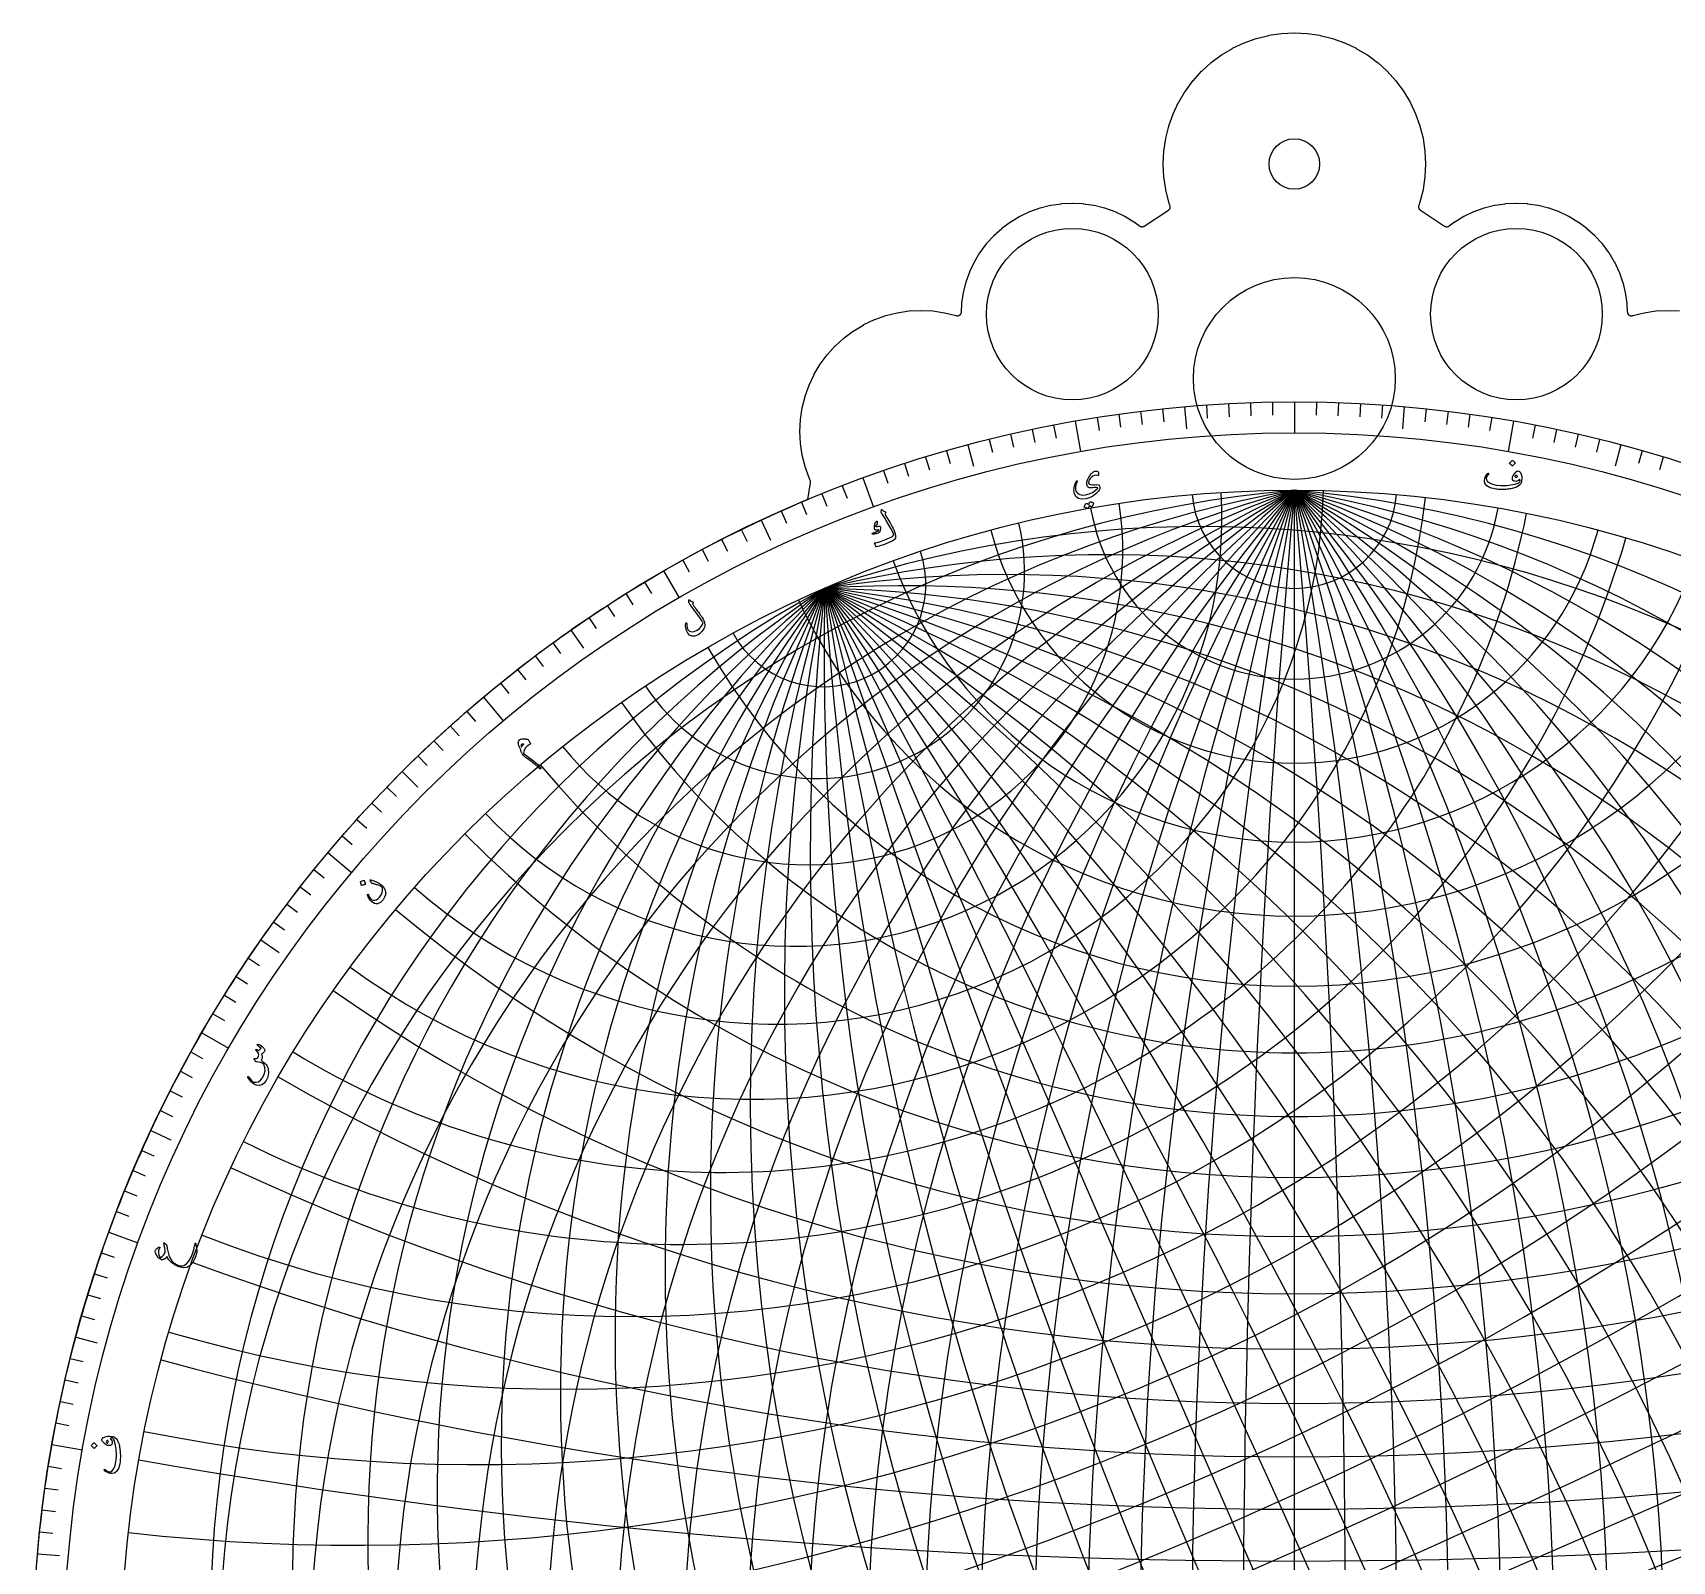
# Model space of a CAD drawing. Header units: millimetres. Extents: x -92 to 92, y -92 to 120.
# Drawn here: x -92.5 to 27.7, y 7.5 to 119.6 of the extents above; entities that cross this region are included whole.
import ezdxf

# ---------------------------------------------------------------- set-up
doc = ezdxf.new("R2010")
doc.units = ezdxf.units.MM
for name, color, linetype in [('CUT_INNER', 6, 'Continuous'), ('CUT_OUTER', 1, 'Continuous'), ('ENGRAVE', 7, 'Continuous'), ('ENGRAVE_FINE', 8, 'Continuous'), ('TEXT', 5, 'Continuous')]:
    doc.layers.add(name, color=color, linetype=linetype)

msp = doc.modelspace()

# ---------------------------------------------------------------- linework, layer by layer
at = {"layer": 'CUT_INNER'}
for centre, radius in [((0, 109.9377), 1.85), ((-16.28, 98.9302), 6.29), ((16.28, 98.9302), 6.29), ((0, 94.2127), 7.4)]:
    msp.add_circle(centre, radius, dxfattribs=at)
at = {"layer": 'CUT_OUTER'}
msp.add_lwpolyline([(-92.2059, 7.3706), (-92.1589, 7.9363), (-92.1085, 8.5016), (-92.0546, 9.0666), (-91.9972, 9.6313), (-91.9364, 10.1956), (-91.8721, 10.7595), (-91.8044, 11.323), (-91.7332, 11.8861), (-91.6585, 12.4487), (-91.5804, 13.0109), (-91.4988, 13.5726), (-91.4138, 14.1337), (-91.3254, 14.6944), (-91.2335, 15.2545), (-91.1382, 15.814), (-91.0394, 16.3729), (-90.9373, 16.9312), (-90.8317, 17.4889), (-90.7226, 18.0459), (-90.6102, 18.6022), (-90.4944, 19.1578), (-90.3751, 19.7127), (-90.2524, 20.2669), (-90.1264, 20.8203), (-89.9969, 21.3729), (-89.8641, 21.9247), (-89.7279, 22.4757), (-89.5883, 23.0258), (-89.4453, 23.5751), (-89.299, 24.1235), (-89.1493, 24.6709), (-88.9962, 25.2175), (-88.8398, 25.7631), (-88.6801, 26.3077), (-88.517, 26.8513), (-88.3506, 27.394), (-88.1808, 27.9356), (-88.0077, 28.4761), (-87.8314, 29.0156), (-87.6517, 29.5539), (-87.4687, 30.0912), (-87.2824, 30.6273), (-87.0928, 31.1623), (-86.9, 31.6961), (-86.7039, 32.2287), (-86.5045, 32.7601), (-86.3018, 33.2903), (-86.0959, 33.8192), (-85.8868, 34.3468), (-85.6744, 34.8732), (-85.4589, 35.3982), (-85.24, 35.9219), (-85.018, 36.4443), (-84.7928, 36.9652), (-84.5644, 37.4848), (-84.3328, 38.003), (-84.098, 38.5197), (-83.8601, 39.035), (-83.619, 39.5488), (-83.3748, 40.0612), (-83.1274, 40.572), (-82.8769, 41.0813), (-82.6232, 41.589), (-82.3665, 42.0952), (-82.1067, 42.5998), (-81.8437, 43.1028), (-81.5777, 43.6042), (-81.3086, 44.1039), (-81.0365, 44.602), (-80.7613, 45.0984), (-80.483, 45.5931), (-80.2018, 46.0861), (-79.9175, 46.5773), (-79.6302, 47.0668), (-79.3399, 47.5545), (-79.0466, 48.0404), (-78.7504, 48.5245), (-78.4511, 49.0068), (-78.149, 49.4873), (-77.8438, 49.9659), (-77.5358, 50.4426), (-77.2248, 50.9174), (-76.9109, 51.3902), (-76.5942, 51.8612), (-76.2745, 52.3302), (-75.952, 52.7972), (-75.6266, 53.2623), (-75.2984, 53.7253), (-74.9673, 54.1863), (-74.6334, 54.6453), (-74.2967, 55.1022), (-73.9572, 55.557), (-73.6149, 56.0098), (-73.2699, 56.4604), (-72.922, 56.9089), (-72.5715, 57.3553), (-72.2182, 57.7995), (-71.8622, 58.2415), (-71.5035, 58.6814), (-71.1421, 59.119), (-70.778, 59.5544), (-70.4112, 59.9876), (-70.0418, 60.4185), (-69.6698, 60.8471), (-69.2951, 61.2735), (-68.9178, 61.6975), (-68.538, 62.1192), (-68.1555, 62.5386), (-67.7705, 62.9556), (-67.383, 63.3702), (-66.9929, 63.7825), (-66.6002, 64.1924), (-66.2051, 64.5998), (-65.8075, 65.0048), (-65.4074, 65.4074), (-65.0048, 65.8075), (-64.5998, 66.2051), (-64.1924, 66.6002), (-63.7825, 66.9929), (-63.3702, 67.383), (-62.9556, 67.7705), (-62.5386, 68.1555), (-62.1192, 68.538), (-61.6975, 68.9178), (-61.2735, 69.2951), (-60.8471, 69.6698), (-60.4185, 70.0418), (-59.9876, 70.4112), (-59.5544, 70.778), (-59.119, 71.1421), (-58.6814, 71.5035), (-58.2415, 71.8622), (-57.7995, 72.2182), (-57.3553, 72.5715), (-56.9089, 72.922), (-56.4604, 73.2699), (-56.0098, 73.6149), (-55.557, 73.9572), (-55.1022, 74.2967), (-54.6453, 74.6334), (-54.1863, 74.9673), (-53.7253, 75.2984), (-53.2623, 75.6266), (-52.7972, 75.952), (-52.3302, 76.2745), (-51.8612, 76.5942), (-51.3902, 76.9109), (-50.9174, 77.2248), (-50.4426, 77.5358), (-49.9659, 77.8438), (-49.4873, 78.149), (-49.0068, 78.4511), (-48.5245, 78.7504), (-48.0404, 79.0466), (-47.5545, 79.3399), (-47.0668, 79.6302), (-46.5773, 79.9175), (-46.0861, 80.2018), (-45.5931, 80.483), (-45.0984, 80.7613), (-44.602, 81.0365), (-44.1039, 81.3086), (-43.6042, 81.5777), (-43.1028, 81.8437), (-42.5998, 82.1067), (-42.0952, 82.3665), (-41.589, 82.6232), (-41.0813, 82.8769), (-40.572, 83.1274), (-40.0612, 83.3748), (-39.5488, 83.619), (-39.035, 83.8601), (-38.5197, 84.098), (-38.003, 84.3328), (-37.4848, 84.5644), (-36.9652, 84.7928), (-36.4443, 85.018), (-35.9219, 85.24), (-35.6722, 85.3444), (-35.4693, 86.5616), (-35.4659, 86.5917), (-35.4655, 86.622), (-35.4681, 86.6523), (-35.4738, 86.6821), (-35.4825, 86.7111), (-35.4941, 86.7392), (-35.5809, 86.9228), (-35.5865, 86.9364), (-35.8751, 87.743), (-35.8794, 87.7571), (-36.0876, 88.5881), (-36.0905, 88.6025), (-36.2162, 89.45), (-36.2176, 89.4646), (-36.2596, 90.3203), (-36.2596, 90.335), (-36.2176, 91.1907), (-36.2162, 91.2053), (-36.0905, 92.0528), (-36.0876, 92.0672), (-35.8794, 92.8982), (-35.8751, 92.9123), (-35.5865, 93.7189), (-35.5809, 93.7325), (-35.2146, 94.507), (-35.2077, 94.52), (-34.7672, 95.2548), (-34.7591, 95.267), (-34.2487, 95.9551), (-34.2394, 95.9665), (-33.6641, 96.6013), (-33.6537, 96.6117), (-33.0189, 97.187), (-33.0075, 97.1964), (-32.3194, 97.7067), (-32.3071, 97.7149), (-31.5723, 98.1553), (-31.5593, 98.1623), (-30.7849, 98.5286), (-30.7713, 98.5342), (-29.9647, 98.8228), (-29.9506, 98.8271), (-29.1195, 99.0352), (-29.1051, 99.0381), (-28.2577, 99.1638), (-28.243, 99.1653), (-27.3874, 99.2073), (-27.3726, 99.2073), (-26.517, 99.1653), (-26.5023, 99.1638), (-25.6549, 99.0381), (-25.6405, 99.0352), (-24.8094, 98.8271), (-24.7986, 98.8238), (-24.7708, 98.8168), (-24.7424, 98.8125), (-24.7138, 98.8109), (-24.6852, 98.812), (-24.6568, 98.8159), (-24.6289, 98.8225), (-24.6017, 98.8317), (-24.5756, 98.8434), (-24.5507, 98.8576), (-24.5272, 98.8741), (-24.5055, 98.8928), (-24.4856, 98.9134), (-24.4678, 98.9359), (-24.4522, 98.96), (-24.439, 98.9854), (-24.4282, 99.012), (-24.4201, 99.0395), (-24.4146, 99.0676), (-24.4118, 99.0961), (-24.3812, 99.7207), (-24.3797, 99.7353), (-24.2647, 100.5109), (-24.2618, 100.5253), (-24.0713, 101.2859), (-24.067, 101.3), (-23.8029, 102.0383), (-23.7972, 102.0519), (-23.462, 102.7607), (-23.4551, 102.7736), (-23.0519, 103.4462), (-23.0438, 103.4584), (-22.5767, 104.0882), (-22.5674, 104.0996), (-22.0408, 104.6805), (-22.0304, 104.6909), (-21.4494, 105.2175), (-21.438, 105.2268), (-20.8083, 105.6939), (-20.796, 105.7021), (-20.1235, 106.1052), (-20.1105, 106.1121), (-19.4017, 106.4474), (-19.3881, 106.453), (-18.6499, 106.7172), (-18.6358, 106.7214), (-17.8752, 106.912), (-17.8608, 106.9148), (-17.0851, 107.0299), (-17.0705, 107.0313), (-16.2874, 107.0698), (-16.2726, 107.0698), (-15.4895, 107.0313), (-15.4749, 107.0299), (-14.6992, 106.9148), (-14.6848, 106.912), (-13.9242, 106.7214), (-13.9101, 106.7172), (-13.1719, 106.453), (-13.1583, 106.4474), (-12.4495, 106.1121), (-12.4365, 106.1052), (-11.764, 105.7021), (-11.7517, 105.6939), (-11.3504, 105.3963), (-11.325, 105.3793), (-11.2979, 105.3651), (-11.2696, 105.3537), (-11.2403, 105.3452), (-11.2102, 105.3397), (-11.1798, 105.3373), (-11.1492, 105.3381), (-11.1189, 105.3419), (-11.0892, 105.3488), (-11.0603, 105.3587), (-11.0325, 105.3714), (-11.0062, 105.387), (-9.2377, 106.5561), (-9.2148, 106.573), (-9.1935, 106.5919), (-9.1741, 106.6128), (-9.1567, 106.6354), (-9.1416, 106.6595), (-9.1288, 106.685), (-9.1186, 106.7116), (-9.1109, 106.739), (-9.1058, 106.7671), (-9.1034, 106.7955), (-9.1037, 106.8239), (-9.1067, 106.8523), (-9.1124, 106.8802), (-9.1207, 106.9075), (-9.2033, 107.1382), (-9.2076, 107.1523), (-9.4334, 108.0537), (-9.4362, 108.0682), (-9.5726, 108.9874), (-9.574, 109.0021), (-9.6196, 109.9303), (-9.6196, 109.945), (-9.574, 110.8732), (-9.5726, 110.8879), (-9.4362, 111.8071), (-9.4334, 111.8216), (-9.2076, 112.723), (-9.2033, 112.7371), (-8.8902, 113.6121), (-8.8846, 113.6257), (-8.4872, 114.4658), (-8.4803, 114.4788), (-8.0025, 115.2759), (-7.9944, 115.2882), (-7.4407, 116.0346), (-7.4314, 116.046), (-6.8073, 116.7346), (-6.7969, 116.745), (-6.1083, 117.3691), (-6.0969, 117.3784), (-5.3505, 117.932), (-5.3383, 117.9402), (-4.5412, 118.4179), (-4.5282, 118.4249), (-3.6881, 118.8222), (-3.6745, 118.8279), (-2.7995, 119.1409), (-2.7854, 119.1452), (-1.8839, 119.371), (-1.8695, 119.3739), (-0.9502, 119.5102), (-0.9356, 119.5117), (-0.0074, 119.5573), (0.0074, 119.5573), (0.9356, 119.5117), (0.9502, 119.5102), (1.8695, 119.3739), (1.8839, 119.371), (2.7854, 119.1452), (2.7995, 119.1409), (3.6745, 118.8279), (3.6881, 118.8222), (4.5282, 118.4249), (4.5412, 118.4179), (5.3383, 117.9402), (5.3505, 117.932), (6.0969, 117.3784), (6.1083, 117.3691), (6.7969, 116.745), (6.8073, 116.7346), (7.4314, 116.046), (7.4407, 116.0346), (7.9944, 115.2882), (8.0025, 115.2759), (8.4803, 114.4788), (8.4872, 114.4658), (8.8846, 113.6257), (8.8902, 113.6121), (9.2033, 112.7371), (9.2076, 112.723), (9.4334, 111.8216), (9.4362, 111.8071), (9.5726, 110.8879), (9.574, 110.8732), (9.6196, 109.945), (9.6196, 109.9303), (9.574, 109.0021), (9.5726, 108.9874), (9.4362, 108.0682), (9.4334, 108.0537), (9.2076, 107.1523), (9.2033, 107.1382), (9.1207, 106.9075), (9.1124, 106.8802), (9.1067, 106.8523), (9.1037, 106.8239), (9.1034, 106.7955), (9.1058, 106.7671), (9.1109, 106.739), (9.1186, 106.7116), (9.1288, 106.685), (9.1416, 106.6595), (9.1567, 106.6354), (9.1741, 106.6128), (9.1935, 106.5919), (9.2148, 106.573), (9.2377, 106.5561), (11.0062, 105.387), (11.0325, 105.3714), (11.0603, 105.3587), (11.0892, 105.3488), (11.1189, 105.3419), (11.1492, 105.3381), (11.1798, 105.3373), (11.2102, 105.3397), (11.2403, 105.3452), (11.2696, 105.3537), (11.2979, 105.3651), (11.325, 105.3793), (11.3504, 105.3963), (11.7517, 105.6939), (11.764, 105.7021), (12.4365, 106.1052), (12.4495, 106.1121), (13.1583, 106.4474), (13.1719, 106.453), (13.9101, 106.7172), (13.9242, 106.7214), (14.6848, 106.912), (14.6992, 106.9148), (15.4749, 107.0299), (15.4895, 107.0313), (16.2726, 107.0698), (16.2874, 107.0698), (17.0705, 107.0313), (17.0851, 107.0299), (17.8608, 106.9148), (17.8752, 106.912), (18.6358, 106.7214), (18.6499, 106.7172), (19.3881, 106.453), (19.4017, 106.4474), (20.1105, 106.1121), (20.1235, 106.1052), (20.796, 105.7021), (20.8083, 105.6939), (21.438, 105.2268), (21.4494, 105.2175), (22.0304, 104.6909), (22.0408, 104.6805), (22.5674, 104.0996), (22.5767, 104.0882), (23.0438, 103.4584), (23.0519, 103.4462), (23.4551, 102.7736), (23.462, 102.7607), (23.7972, 102.0519), (23.8029, 102.0383), (24.067, 101.3), (24.0713, 101.2859), (24.2618, 100.5253), (24.2647, 100.5109), (24.3797, 99.7353), (24.3812, 99.7207), (24.4118, 99.0961), (24.4146, 99.0676), (24.4201, 99.0395), (24.4282, 99.012), (24.439, 98.9854), (24.4522, 98.96), (24.4678, 98.9359), (24.4856, 98.9134), (24.5055, 98.8928), (24.5272, 98.8741), (24.5507, 98.8576), (24.5756, 98.8434), (24.6017, 98.8317), (24.6289, 98.8225), (24.6568, 98.8159), (24.6852, 98.812), (24.7138, 98.8109), (24.7424, 98.8125), (24.7708, 98.8168), (24.7986, 98.8238), (24.8094, 98.8271), (25.6405, 99.0352), (25.6549, 99.0381), (26.5023, 99.1638), (26.517, 99.1653), (27.3726, 99.2073), (27.3874, 99.2073), (28.243, 99.1653)], dxfattribs=at)
at = {"layer": 'ENGRAVE'}
for points in [[(-8.0619, 92.148), (-7.9208, 90.5354)], [(0, 92.5), (0, 90.2338)], [(8.0619, 92.148), (7.9208, 90.5354)], [(-16.0625, 91.0947), (-15.6689, 88.8629)], [(16.0625, 91.0947), (15.6689, 88.8629)], [(-23.9408, 89.3481), (-23.5218, 87.7845)], [(23.9408, 89.3481), (23.5218, 87.7845)], [(-31.6369, 86.9216), (-30.8618, 84.792)], [(0, -86.025), (0, 86.025)], [(-39.0922, 83.8335), (-38.4081, 82.3664)], [(-46.25, 80.1073), (-45.1169, 78.1447)], [(-53.0558, 75.7716), (-52.1273, 74.4456)], [(-59.4579, 70.8591), (-58.0011, 69.1231)], [(-65.4074, 65.4074), (-64.2627, 64.2627)], [(-70.8591, 59.4579), (-69.1231, 58.0011)], [(-75.7716, 53.0558), (-74.4456, 52.1273)], [(-80.1073, 46.25), (-78.1447, 45.1169)], [(-83.8335, 39.0922), (-82.3664, 38.4081)], [(-78.8401, -34.4171), (78.8401, 34.4171)], [(-86.9216, 31.6369), (-84.792, 30.8618)], [(-89.3481, 23.9408), (-87.7845, 23.5218)], [(-91.0947, 16.0625), (-88.8629, 15.6689)], [(-92.148, 8.0619), (-90.5354, 7.9208)]]:
    msp.add_lwpolyline(points, dxfattribs=at)
for radius in [92.5, 90.2338, 86.025, 86.025]:
    msp.add_circle((0, 0), radius, dxfattribs=at)
for centre, radius, start, end in [((15.1685, 0), 87.3521, 100, 260), ((31.3105, 0), 91.5459, 110, 250), ((49.6666, 0), 99.3331, 120, 240), ((72.1835, 0), 112.2977, 130, 230), ((102.5206, 0), 133.8311, 140, 220), ((148.9997, 0), 172.05, 150, 210), ((236.3517, 0), 251.5203, 160, 200), ((487.872, 0), 495.3982, 170, 190), ((-487.872, 0), 495.3982, 350, 10), ((-236.3517, 0), 251.5203, 340, 20), ((-148.9997, 0), 172.05, 330, 30), ((-102.5206, 0), 133.8311, 320, 40), ((-72.1835, 0), 112.2977, 310, 50), ((-49.6666, 0), 99.3331, 300, 60), ((-31.3105, 0), 91.5459, 290, 70), ((-15.1685, 0), 87.3521, 280, 80), ((0, 87.3521), 15.1685, 190, 350), ((0, 91.5459), 31.3105, 200, 340), ((0, 99.3331), 49.6666, 210, 330), ((0, 112.2977), 72.1835, 220, 320), ((0, 133.8311), 102.5206, 230, 310), ((0, 172.05), 148.9997, 240, 300), ((0, 251.5203), 236.3517, 250, 290), ((0, 495.3982), 487.872, 260, 280)]:
    msp.add_arc(centre, radius, start, end, dxfattribs=at)
at = {"layer": 'ENGRAVE_FINE'}
for points in [[(-14.4702, 91.3612), (-14.3183, 90.4019)], [(-12.8735, 91.5998), (-12.7383, 90.638)], [(-11.2729, 91.8105), (-11.1545, 90.8465)], [(-9.6689, 91.9933), (-9.5674, 91.0273)], [(-6.4525, 92.2747), (-6.3847, 91.3058)], [(-4.8411, 92.3732), (-4.7902, 91.4033)], [(-3.2282, 92.4437), (-3.1943, 91.473)], [(-1.6143, 92.4859), (-1.5974, 91.5148)], [(1.6143, 92.4859), (1.5974, 91.5148)], [(3.2282, 92.4437), (3.1943, 91.473)], [(4.8411, 92.3732), (4.7902, 91.4033)], [(6.4525, 92.2747), (6.3847, 91.3058)], [(9.6689, 91.9933), (9.5674, 91.0273)], [(11.2729, 91.8105), (11.1545, 90.8465)], [(12.8735, 91.5998), (12.7383, 90.638)], [(14.4702, 91.3612), (14.3183, 90.4019)], [(-19.2318, 90.4787), (-19.0299, 89.5286)], [(-17.6498, 90.8005), (-17.4645, 89.8471)], [(17.6498, 90.8005), (17.4645, 89.8471)], [(19.2318, 90.4787), (19.0299, 89.5286)], [(-22.3778, 89.7524), (-22.1428, 88.81)], [(-20.808, 90.1292), (-20.5895, 89.1829)], [(20.808, 90.1292), (20.5895, 89.1829)], [(22.3778, 89.7524), (22.1428, 88.81)], [(-28.5841, 87.9727), (-28.2839, 87.049)], [(-27.0444, 88.4582), (-26.7604, 87.5294)], [(-25.4965, 88.9167), (-25.2287, 87.9831)], [(25.4965, 88.9167), (25.2287, 87.9831)], [(27.0444, 88.4582), (26.7604, 87.5294)], [(-30.1151, 87.4605), (-29.7988, 86.5421)], [(-34.6511, 85.7645), (-34.2873, 84.864)], [(-33.149, 86.3562), (-32.801, 85.4494)], [(-37.6231, 84.503), (-37.2281, 83.6157)], [(-36.1426, 85.1467), (-35.7631, 84.2527)], [(-40.5493, 83.1384), (-40.1236, 82.2655)], [(-41.9941, 82.4181), (-41.5532, 81.5527)], [(-44.8449, 80.9023), (-44.374, 80.0528)], [(-43.4261, 81.6727), (-42.9701, 80.8151)], [(-49.0175, 78.4444), (-48.5028, 77.6208)], [(-47.641, 79.288), (-47.1408, 78.4555)], [(34.4171, -78.8401), (-34.4171, 78.8401)], [(-50.3791, 77.577), (-49.8501, 76.7625)], [(-51.7253, 76.686), (-51.1822, 75.8808)], [(-54.3701, 74.8341), (-53.7992, 74.0483)], [(-55.6679, 73.8738), (-55.0834, 73.0981)], [(-56.9487, 72.891), (-56.3507, 72.1256)], [(-58.2121, 71.886), (-57.6009, 71.1312)], [(-60.6855, 69.8106), (-60.0483, 69.0776)], [(-61.8946, 68.7409), (-61.2447, 68.0191)], [(-63.0848, 67.6502), (-62.4225, 66.9399)], [(-64.2559, 66.5389), (-63.5812, 65.8403)], [(-66.5389, 64.2559), (-65.8403, 63.5812)], [(-67.6502, 63.0848), (-66.9399, 62.4225)], [(-68.7409, 61.8946), (-68.0191, 61.2447)], [(-69.8106, 60.6855), (-69.0776, 60.0483)], [(-71.886, 58.2121), (-71.1312, 57.6009)], [(-72.891, 56.9487), (-72.1256, 56.3507)], [(-73.8738, 55.6679), (-73.0981, 55.0834)], [(-74.8341, 54.3701), (-74.0483, 53.7992)], [(-76.686, 51.7253), (-75.8808, 51.1822)], [(-77.577, 50.3791), (-76.7625, 49.8501)], [(-78.4444, 49.0175), (-77.6208, 48.5028)], [(-79.288, 47.641), (-78.4555, 47.1408)], [(-80.9023, 44.8449), (-80.0528, 44.374)], [(-81.6727, 43.4261), (-80.8151, 42.9701)], [(-82.4181, 41.9941), (-81.5527, 41.5532)], [(-83.1384, 40.5493), (-82.2655, 40.1236)], [(-84.503, 37.6231), (-83.6157, 37.2281)], [(-85.1467, 36.1426), (-84.2527, 35.7631)], [(-85.7645, 34.6511), (-84.864, 34.2873)], [(-78.8401, -34.4171), (78.8401, 34.4171)], [(-86.3562, 33.149), (-85.4494, 32.801)], [(-87.4605, 30.1151), (-86.5421, 29.7988)], [(-87.9727, 28.5841), (-87.049, 28.2839)], [(-88.4582, 27.0444), (-87.5294, 26.7604)], [(-88.9167, 25.4965), (-87.9831, 25.2287)], [(-89.7524, 22.3778), (-88.81, 22.1428)], [(-90.1292, 20.808), (-89.1829, 20.5895)], [(-90.4787, 19.2318), (-89.5286, 19.0299)], [(-90.8005, 17.6498), (-89.8471, 17.4645)], [(-91.3612, 14.4702), (-90.4019, 14.3183)], [(-91.5998, 12.8735), (-90.638, 12.7383)], [(-91.8105, 11.2729), (-90.8465, 11.1545)], [(-91.9933, 9.6689), (-91.0273, 9.5674)]]:
    msp.add_lwpolyline(points, dxfattribs=at)
for centre, radius, start, end in [((7.5262, 0), 86.3536, 95, 265), ((-39.7414, 91.0367), 49.6666, 233.583333, 353.583333), ((23.0503, 0), 89.0596, 105, 255), ((-37.9751, 86.9904), 40.1141, 228.583333, 358.583333), ((-36.6259, 83.8999), 31.3105, 223.583333, 3.583333), ((40.1141, 0), 94.9181, 115, 245), ((60.2354, 0), 105.0171, 125, 235), ((86.025, 0), 121.6577, 135, 225), ((122.8564, 0), 149.98, 145, 215), ((184.4812, 0), 203.5525, 155, 205), ((321.0497, 0), 332.3751, 165, 195), ((0, 86.3536), 7.5262, 185, 355), ((983.2702, 0), 987.0262, 175, 185), ((-983.2702, 0), 987.0262, 355, 5), ((-321.0497, 0), 332.3751, 345, 15), ((-184.4812, 0), 203.5525, 335, 25), ((-122.8564, 0), 149.98, 325, 35), ((-86.025, 0), 121.6577, 315, 45), ((-60.2354, 0), 105.0171, 305, 55), ((-40.1141, 0), 94.9181, 295, 65), ((-23.0503, 0), 89.0596, 285, 75), ((-7.5262, 0), 86.3536, 275, 85), ((-42.0155, 96.246), 60.2354, 238.583333, 348.583333), ((-35.6312, 81.6213), 23.0503, 218.583333, 8.583333), ((-34.948, 80.0564), 15.1685, 213.583333, 13.583333), ((-6.8976, -3.0111), 86.3536, 298.583333, 108.583334), ((0, 89.0596), 23.0503, 195, 345), ((-44.9283, 102.9185), 72.1835, 243.583333, 343.583333), ((-34.5486, 79.1413), 7.5262, 208.583333, 18.583334), ((-13.9016, -6.0687), 87.3521, 303.583333, 103.583333), ((-48.6731, 111.4968), 86.025, 248.583333, 338.583333), ((-21.1251, -9.222), 89.0596, 308.583333, 98.583333), ((6.8976, 3.0111), 86.3536, 118.583333, 288.583334), ((13.9016, 6.0687), 87.3521, 123.583333, 283.583333), ((21.1251, 9.222), 89.0596, 128.583333, 278.583333), ((28.6955, 12.5268), 91.5459, 133.583333, 273.583333), ((36.7638, 16.049), 94.9181, 138.583333, 268.583333), ((45.5184, 19.8707), 99.3331, 143.583333, 263.583333), ((55.2044, 24.0991), 105.0171, 148.583333, 258.583333), ((66.1547, 28.8794), 112.2977, 153.583333, 253.583333), ((78.8401, 34.4171), 121.6577, 158.583333, 248.583333), ((93.958, 41.0167), 133.8311, 163.583333, 243.583333), ((112.5954, 49.1527), 149.98, 168.583333, 238.583333), ((136.5551, 59.6122), 172.05, 173.583333, 233.583333), ((169.0732, 73.8077), 203.5525, 178.583333, 228.583333), ((-28.6955, -12.5268), 91.5459, 313.583333, 93.583333), ((216.6114, 94.5602), 251.5203, 183.583333, 223.583333), ((294.2353, 128.4463), 332.3751, 188.583333, 218.583333), ((447.1245, 195.189), 495.3982, 193.583333, 213.583333), ((901.1467, 393.3892), 987.0262, 198.5833333, 208.5833333), ((-901.1467, -393.3892), 987.0262, 18.5833333, 28.5833333), ((-447.1245, -195.189), 495.3982, 13.583333, 33.583333), ((-294.2353, -128.4463), 332.3751, 8.583333, 38.583333), ((-216.6114, -94.5602), 251.5203, 3.583333, 43.583333), ((-169.0732, -73.8077), 203.5525, 358.583333, 48.583333), ((-136.5551, -59.6122), 172.05, 353.583333, 53.583333), ((-112.5954, -49.1527), 149.98, 348.583333, 58.583333), ((-93.958, -41.0167), 133.8311, 343.583333, 63.583333), ((-78.8401, -34.4171), 121.6577, 338.583333, 68.583333), ((-66.1547, -28.8794), 112.2977, 333.583333, 73.583333), ((-55.2044, -24.0991), 105.0171, 328.583333, 78.583333), ((-45.5184, -19.8707), 99.3331, 323.583333, 83.583333), ((-36.7638, -16.049), 94.9181, 318.583333, 88.583333), ((-53.5435, 122.6535), 102.5206, 253.583333, 333.583333), ((0, 94.9181), 40.1141, 205, 335), ((-60.0044, 137.4536), 122.8564, 258.583333, 328.583333), ((0, 105.0171), 60.2354, 215, 325), ((-68.8342, 157.6802), 148.9997, 263.583333, 323.583333), ((-81.4378, 186.5516), 184.4812, 268.583333, 318.583333), ((0, 121.6577), 86.025, 225, 315), ((-100.6288, 230.5131), 236.3517, 273.583333, 313.583333), ((-132.9774, 304.6148), 321.0497, 278.583333, 308.583333), ((0, 149.98), 122.8564, 235, 305), ((-198.2001, 454.0221), 487.872, 283.583333, 303.583333), ((-394.8919, 904.5889), 983.2702, 288.5833333, 298.5833333), ((0, 203.5525), 184.4812, 245, 295), ((394.8919, -904.5889), 983.2702, 108.5833333, 118.5833333), ((0, 332.3751), 321.0497, 255, 285), ((198.2001, -454.0221), 487.872, 103.583333, 123.583333), ((132.9774, -304.6148), 321.0497, 98.583333, 128.583333)]:
    msp.add_arc(centre, radius, start, end, dxfattribs=at)
at = {"layer": 'TEXT'}
for points in [[(15.9655, 88.201), (15.9701, 88.2041), (15.9761, 88.2054), (15.9833, 88.2049), (15.9918, 88.2026), (16.0484, 88.1672), (16.1005, 88.127), (16.148, 88.0821), (16.191, 88.0324), (16.1947, 88.0254), (16.1957, 88.0188), (16.194, 88.0127), (16.1896, 88.0072), (15.9995, 87.7999), (15.993, 87.7953), (15.9858, 87.7953), (15.9777, 87.7997), (15.9688, 87.8087), (15.9611, 87.8165), (15.9489, 87.8282), (15.9322, 87.844), (15.911, 87.8638), (15.8848, 87.8876), (15.8532, 87.9156), (15.8164, 87.9477), (15.7742, 87.9839), (15.7687, 87.9897), (15.7664, 87.9949), (15.7673, 87.9995), (15.7712, 88.0036)], [(-14.4352, 87.099), (-14.5412, 87.1157), (-14.6535, 87.0983), (-14.7719, 87.0467), (-14.8964, 86.9609), (-14.9719, 86.8863), (-15.0309, 86.8026), (-15.0734, 86.7098), (-15.0996, 86.6078), (-15.1005, 86.5882), (-15.0975, 86.5684), (-15.0905, 86.5486), (-15.0795, 86.5286), (-15.0191, 86.4712), (-14.9285, 86.4356), (-14.8076, 86.4218), (-14.6565, 86.4297), (-14.5077, 86.4387), (-14.3967, 86.4281), (-14.3237, 86.3979), (-14.2886, 86.3484), (-14.2671, 86.236), (-14.2725, 86.1319), (-14.3048, 86.036), (-14.364, 85.9484), (-14.5652, 85.753), (-14.7874, 85.596), (-15.0309, 85.477), (-15.2961, 85.3959), (-15.5955, 85.3632), (-15.8334, 85.4126), (-16.01, 85.5447), (-16.1253, 85.7597), (-16.1531, 85.8844), (-16.1607, 86.024), (-16.1481, 86.1786), (-16.115, 86.3482), (-16.1013, 86.3961), (-16.0868, 86.4426), (-16.0714, 86.4877), (-16.0551, 86.5314), (-16.0378, 86.5738), (-16.0192, 86.6153), (-15.9995, 86.6558), (-15.9786, 86.6953), (-15.9665, 86.7123), (-15.9544, 86.7204), (-15.9424, 86.7199), (-15.9303, 86.7106), (-15.9221, 86.6977), (-15.9182, 86.6841), (-15.9186, 86.6697), (-15.9232, 86.6545), (-16.0123, 86.427), (-16.053, 86.229), (-16.0459, 86.0607), (-15.9911, 85.9219), (-15.8731, 85.7868), (-15.7217, 85.704), (-15.5367, 85.6733), (-15.318, 85.6943), (-15.0456, 85.7655), (-14.8065, 85.8661), (-14.6004, 85.9965), (-14.4273, 86.157), (-14.4174, 86.1697), (-14.4148, 86.1813), (-14.4194, 86.1916), (-14.4314, 86.2007), (-14.4761, 86.2139), (-14.5505, 86.2188), (-14.6548, 86.2155), (-14.7888, 86.2037), (-14.9262, 86.1971), (-15.0343, 86.2105), (-15.1131, 86.2441), (-15.1628, 86.2978), (-15.1933, 86.3658), (-15.2115, 86.4395), (-15.2171, 86.5191), (-15.2103, 86.6044), (-15.1695, 86.7767), (-15.0995, 86.941), (-15.0002, 87.097), (-14.8715, 87.2449), (-14.8366, 87.2806), (-14.8022, 87.3122), (-14.7683, 87.3398), (-14.7349, 87.3634), (-14.7022, 87.383), (-14.6704, 87.3988), (-14.6396, 87.4109), (-14.6098, 87.4193), (-14.4893, 87.428), (-14.408, 87.3885), (-14.366, 87.3007), (-14.3632, 87.1649), (-14.3716, 87.1268), (-14.3864, 87.1031), (-14.4076, 87.0938), (-14.4352, 87.099)], [(16.3976, 87.4396), (16.4606, 87.4323), (16.5178, 87.397), (16.5692, 87.3337), (16.6149, 87.2423), (16.6492, 87.1281), (16.6668, 86.9963), (16.6677, 86.847), (16.6518, 86.6802), (16.6422, 86.6204), (16.6275, 86.566), (16.6079, 86.5169), (16.5833, 86.4732), (16.5105, 86.3904), (16.4116, 86.317), (16.2868, 86.2527), (16.1361, 86.1976), (16.0527, 86.1744), (15.9672, 86.1538), (15.8797, 86.1356), (15.7901, 86.1199), (15.6982, 86.1067), (15.6039, 86.0961), (15.5072, 86.088), (15.408, 86.0825), (15.3088, 86.0792), (15.2122, 86.0779), (15.1182, 86.0787), (15.0268, 86.0815), (14.9377, 86.0865), (14.8509, 86.0941), (14.7663, 86.1042), (14.6839, 86.1168), (14.3459, 86.2025), (14.1087, 86.3343), (13.972, 86.513), (13.9363, 86.7392), (13.9421, 86.7894), (13.9542, 86.8457), (13.9724, 86.9083), (13.9967, 86.9769), (14.0303, 87.0513), (14.0718, 87.1219), (14.121, 87.1889), (14.1781, 87.2523), (14.1862, 87.2593), (14.1952, 87.2638), (14.2049, 87.2658), (14.2153, 87.2653), (14.225, 87.2623), (14.2323, 87.257), (14.2372, 87.2492), (14.2398, 87.2391), (14.24, 87.2283), (14.238, 87.2187), (14.2339, 87.2103), (14.2275, 87.203), (14.117, 87.0523), (14.0664, 86.9165), (14.0754, 86.7956), (14.1438, 86.6897), (14.3117, 86.5633), (14.5324, 86.4681), (14.8059, 86.4038), (15.1326, 86.3699), (15.2778, 86.3654), (15.4245, 86.3676), (15.5726, 86.3764), (15.7223, 86.3919), (15.8733, 86.414), (16.0256, 86.4429), (16.179, 86.4784), (16.3338, 86.5207), (16.4175, 86.5497), (16.4834, 86.5856), (16.5316, 86.6284), (16.5619, 86.6783), (16.5581, 86.7173), (16.5476, 86.7544), (16.5303, 86.7895), (16.5062, 86.8228), (16.5029, 86.8248), (16.4983, 86.8235), (16.4922, 86.8189), (16.4847, 86.811), (16.4268, 86.7482), (16.3668, 86.7041), (16.3049, 86.6788), (16.2409, 86.672), (16.1299, 86.6912), (16.0506, 86.7394), (16.0029, 86.8167), (15.9869, 86.9231), (16.0038, 87.0114), (16.0533, 87.114), (16.1357, 87.2308), (16.251, 87.3618), (16.2856, 87.393), (16.3216, 87.4163), (16.3589, 87.4319), (16.3976, 87.4396)], [(16.3503, 86.999), (16.3643, 87.0107), (16.3702, 87.0239), (16.368, 87.0387), (16.3576, 87.055), (16.3112, 87.0984), (16.2662, 87.1151), (16.2226, 87.1053), (16.1805, 87.069), (16.1736, 87.0567), (16.1705, 87.0453), (16.1712, 87.0348), (16.1756, 87.0253), (16.2139, 86.9898), (16.2558, 86.9737), (16.3012, 86.9767), (16.3503, 86.999)], [(-30.2332, 84.5946), (-30.205, 84.569), (-30.1766, 84.5454), (-30.148, 84.5236), (-30.1193, 84.5038), (-30.0903, 84.486), (-30.0608, 84.4702), (-30.0307, 84.4565), (-30.0001, 84.4449), (-29.987, 84.4368), (-29.9794, 84.4248), (-29.9771, 84.4088), (-29.9801, 84.3888), (-30.0027, 84.281), (-30.0045, 84.2695), (-30.0054, 84.2601), (-30.0053, 84.2526), (-30.0042, 84.2472), (-29.8698, 84.0253), (-29.7501, 83.8242), (-29.6452, 83.6438), (-29.555, 83.4841), (-29.4795, 83.3453), (-29.4192, 83.2276), (-29.3738, 83.131), (-29.3433, 83.0555), (-29.2922, 82.9107), (-29.2786, 82.8639), (-29.2671, 82.8162), (-29.2577, 82.7674), (-29.2505, 82.7178), (-29.2456, 82.667), (-29.2432, 82.6152), (-29.2433, 82.5623), (-29.2459, 82.5083), (-29.3096, 82.407), (-29.4873, 82.2901), (-29.7789, 82.1569), (-30.184, 82.0062), (-30.3123, 81.9639), (-30.4321, 81.9278), (-30.5435, 81.8981), (-30.6465, 81.8746), (-30.6569, 81.8752), (-30.6654, 81.8785), (-30.672, 81.8845), (-30.6768, 81.8934), (-30.6963, 81.9373), (-30.7137, 81.9775), (-30.7291, 82.0137), (-30.7424, 82.0462), (-30.7538, 82.0752), (-30.7634, 82.101), (-30.7712, 82.1238), (-30.7772, 82.1435), (-30.78, 82.1548), (-30.7784, 82.1623), (-30.7725, 82.166), (-30.7622, 82.1659), (-30.686, 82.1707), (-30.5922, 82.1884), (-30.4806, 82.2188), (-30.3513, 82.2618), (-29.9692, 82.402), (-29.6764, 82.5285), (-29.473, 82.6423), (-29.3593, 82.744), (-29.3914, 82.8338), (-29.4676, 82.9907), (-29.5882, 83.2145), (-29.7533, 83.5051), (-29.9216, 83.795), (-30.0501, 84.0137), (-30.1387, 84.1615), (-30.1871, 84.2384), (-30.2011, 84.2592), (-30.2142, 84.2786), (-30.2265, 84.2967), (-30.2378, 84.3134), (-30.2481, 84.3287), (-30.2574, 84.3422), (-30.2656, 84.354), (-30.2729, 84.3641), (-30.2869, 84.3867), (-30.2961, 84.4098), (-30.3003, 84.4335), (-30.2997, 84.4577), (-30.2826, 84.5902), (-30.2806, 84.5995), (-30.2773, 84.6063), (-30.2727, 84.6106), (-30.2668, 84.6125), (-30.2583, 84.6112), (-30.2498, 84.6078), (-30.2415, 84.6022), (-30.2332, 84.5946)], [(-14.9897, 85.1703), (-14.9866, 85.1748), (-14.9817, 85.1781), (-14.975, 85.18), (-14.9665, 85.1807), (-14.9346, 85.1746), (-14.9035, 85.1671), (-14.8732, 85.1583), (-14.8436, 85.1482), (-14.8145, 85.1365), (-14.7857, 85.1233), (-14.7573, 85.1083), (-14.7291, 85.0917), (-14.7233, 85.0862), (-14.72, 85.0798), (-14.7194, 85.0726), (-14.7213, 85.0645), (-14.8257, 84.8046), (-14.8291, 84.8008), (-14.835, 84.7998), (-14.8432, 84.8016), (-14.854, 84.806), (-14.8616, 84.8106), (-14.8737, 84.8165), (-14.8903, 84.8238), (-14.9115, 84.8325), (-14.9375, 84.8428), (-14.9684, 84.8547), (-15.0043, 84.8684), (-15.0452, 84.8837), (-15.1276, 84.6813), (-15.1319, 84.6747), (-15.1384, 84.6722), (-15.1472, 84.6736), (-15.1583, 84.679), (-15.1679, 84.6836), (-15.1829, 84.6905), (-15.2034, 84.6995), (-15.2294, 84.7108), (-15.2612, 84.7241), (-15.2992, 84.7396), (-15.3435, 84.757), (-15.394, 84.7765), (-15.3996, 84.7803), (-15.4025, 84.7846), (-15.4027, 84.7893), (-15.4004, 84.7945), (-15.2928, 85.0463), (-15.2898, 85.0509), (-15.2849, 85.0541), (-15.2782, 85.0561), (-15.2697, 85.0569), (-15.2428, 85.053), (-15.2165, 85.0477), (-15.1907, 85.0409), (-15.1653, 85.0326), (-15.1406, 85.023), (-15.1164, 85.0122), (-15.0929, 85.0004), (-15.0699, 84.9875)], [(-30.6143, 83.7639), (-30.6085, 83.7652), (-30.6028, 83.7648), (-30.5974, 83.7626), (-30.5921, 83.7587), (-30.5893, 83.7545), (-30.5871, 83.7497), (-30.5856, 83.7442), (-30.5846, 83.7381), (-30.5901, 83.5593), (-30.592, 83.5406), (-30.5955, 83.5256), (-30.6008, 83.5141), (-30.6078, 83.5061), (-30.6413, 83.4819), (-30.668, 83.4564), (-30.6879, 83.4297), (-30.701, 83.4017), (-30.7012, 83.3896), (-30.6914, 83.3802), (-30.6717, 83.3737), (-30.6421, 83.37), (-30.6234, 83.3704), (-30.6043, 83.3714), (-30.5848, 83.3729), (-30.5648, 83.375), (-30.5442, 83.3778), (-30.5229, 83.3812), (-30.5007, 83.3853), (-30.4777, 83.3902), (-30.391, 83.3866), (-30.3437, 83.3316), (-30.3355, 83.2251), (-30.3664, 83.0673), (-30.3845, 83.0171), (-30.405, 82.9756), (-30.4277, 82.9429), (-30.4528, 82.9188), (-30.4832, 82.9), (-30.5276, 82.8805), (-30.586, 82.8604), (-30.6584, 82.8397), (-30.6956, 82.8299), (-30.7315, 82.8218), (-30.7658, 82.8155), (-30.7988, 82.811), (-30.8301, 82.8077), (-30.8595, 82.8051), (-30.8872, 82.8032), (-30.9129, 82.8019), (-30.9301, 82.8045), (-30.9436, 82.8097), (-30.9534, 82.8175), (-30.9596, 82.8279), (-30.9621, 82.8402), (-30.9597, 82.8505), (-30.9523, 82.8589), (-30.94, 82.8654), (-30.8999, 82.8835), (-30.8541, 82.9033), (-30.8026, 82.9247), (-30.7454, 82.9478), (-30.6387, 82.9908), (-30.5568, 83.0283), (-30.4998, 83.0603), (-30.4676, 83.087), (-30.4641, 83.0922), (-30.4632, 83.0978), (-30.4649, 83.1036), (-30.4692, 83.1097), (-30.4734, 83.113), (-30.4796, 83.1151), (-30.4879, 83.116), (-30.4983, 83.1157), (-30.5917, 83.1048), (-30.6314, 83.1018), (-30.667, 83.1038), (-30.6985, 83.1105), (-30.7259, 83.1221), (-30.7514, 83.1381), (-30.7701, 83.1575), (-30.7821, 83.1802), (-30.7873, 83.2062), (-30.7945, 83.3923), (-30.7681, 83.5473), (-30.708, 83.6712), (-30.6143, 83.7639)], [(-44.4102, 77.9529), (-44.4101, 77.964), (-44.4073, 77.9735), (-44.4017, 77.9814), (-44.3933, 77.9877), (-44.3834, 77.9913), (-44.3732, 77.9911), (-44.3625, 77.987), (-44.3516, 77.979), (-44.2902, 77.9312), (-44.232, 77.8929), (-44.1769, 77.8641), (-44.1249, 77.8447), (-44.1082, 77.8366), (-44.0969, 77.8228), (-44.091, 77.8032), (-44.0906, 77.7777), (-44.092, 77.7646), (-44.0933, 77.7519), (-44.0944, 77.7398), (-44.0954, 77.7282), (-44.0963, 77.7173), (-44.0973, 77.7073), (-44.0983, 77.6982), (-44.0993, 77.6899), (-44.1006, 77.6753), (-44.0986, 77.6597), (-44.0934, 77.6433), (-44.085, 77.626), (-44.055, 77.5808), (-44.0215, 77.5319), (-43.9846, 77.4794), (-43.9442, 77.4231), (-43.9006, 77.3631), (-43.8539, 77.2992), (-43.8041, 77.2315), (-43.7512, 77.1598), (-43.6973, 77.089), (-43.6472, 77.022), (-43.601, 76.959), (-43.5585, 76.8999), (-43.5197, 76.8446), (-43.4841, 76.7931), (-43.4517, 76.7453), (-43.4227, 76.7014), (-43.3424, 76.5679), (-43.2808, 76.4333), (-43.2379, 76.2977), (-43.2135, 76.1609), (-43.2146, 76.0718), (-43.2399, 75.9756), (-43.2892, 75.8724), (-43.3626, 75.7622), (-43.4494, 75.6558), (-43.5364, 75.5657), (-43.6239, 75.492), (-43.7117, 75.4346), (-43.9569, 75.3341), (-44.1697, 75.3254), (-44.3503, 75.4087), (-44.4989, 75.5843), (-44.5729, 75.7369), (-44.6186, 75.902), (-44.636, 76.0796), (-44.6249, 76.2697), (-44.6226, 76.2817), (-44.6181, 76.2909), (-44.6116, 76.2972), (-44.6029, 76.3007), (-44.5925, 76.3024), (-44.5836, 76.302), (-44.5761, 76.2993), (-44.5701, 76.2945), (-44.563, 76.2861), (-44.5581, 76.277), (-44.5554, 76.267), (-44.555, 76.2561), (-44.5465, 76.0989), (-44.5291, 75.9709), (-44.5027, 75.8721), (-44.4676, 75.8026), (-44.3379, 75.6846), (-44.1817, 75.6405), (-43.9989, 75.6702), (-43.7892, 75.7734), (-43.6185, 75.8983), (-43.4898, 76.0332), (-43.4032, 76.1785), (-43.3586, 76.3343), (-43.3877, 76.3807), (-43.423, 76.4342), (-43.4643, 76.4948), (-43.5117, 76.5626), (-43.5655, 76.6376), (-43.6259, 76.7198), (-43.693, 76.8093), (-43.7667, 76.906), (-43.8415, 77.0065), (-43.9148, 77.1056), (-43.9864, 77.2034), (-44.0564, 77.2998), (-44.1246, 77.3951), (-44.1909, 77.4892), (-44.2551, 77.5822), (-44.3173, 77.674), (-44.3812, 77.7602), (-44.3867, 77.7711), (-44.3908, 77.7818), (-44.3934, 77.7925), (-44.3946, 77.8031)], [(-56.7152, 66.9972), (-56.7411, 67.0409), (-56.7657, 67.0853), (-56.7892, 67.1305), (-56.8115, 67.1764), (-56.832, 67.223), (-56.8503, 67.2702), (-56.8663, 67.3181), (-56.8799, 67.3667), (-56.8982, 67.4602), (-56.9033, 67.5407), (-56.8953, 67.6081), (-56.8742, 67.6624), (-56.8232, 67.7229), (-56.7472, 67.7658), (-56.6464, 67.7912), (-56.5207, 67.7989), (-56.484, 67.7985), (-56.4474, 67.7968), (-56.4109, 67.7941), (-56.3745, 67.7903), (-56.338, 67.7854), (-56.3014, 67.7797), (-56.2646, 67.7731), (-56.2276, 67.7657), (-56.2073, 67.7603), (-56.1904, 67.7527), (-56.1767, 67.743), (-56.1663, 67.731), (-56.1336, 67.6751), (-56.1047, 67.6249), (-56.0795, 67.5805), (-56.0581, 67.5419), (-56.0407, 67.5096), (-56.0276, 67.4843), (-56.0186, 67.4659), (-56.0139, 67.4544), (-56.0117, 67.4374), (-56.0151, 67.4228), (-56.0241, 67.4108), (-56.0387, 67.4012), (-56.2463, 67.2725), (-56.3945, 67.1222), (-56.4834, 66.9506), (-56.5128, 66.7581), (-56.5106, 66.7395), (-56.505, 66.7236), (-56.4963, 66.7105), (-56.4842, 66.7002), (-56.306, 66.5745), (-56.1242, 66.4405), (-55.9388, 66.2982), (-55.7498, 66.1476), (-55.5035, 65.9382), (-55.3391, 65.7767), (-55.2561, 65.6633), (-55.2546, 65.598), (-55.2698, 65.5903), (-55.2895, 65.5932), (-55.3136, 65.6066), (-55.3421, 65.6307), (-55.3973, 65.6846), (-55.4566, 65.7391), (-55.5199, 65.7943), (-55.5874, 65.8501), (-55.6585, 65.9067), (-55.7329, 65.9641), (-55.8105, 66.0223), (-55.8914, 66.0813), (-56.1629, 66.2792), (-56.3705, 66.4423), (-56.514, 66.5709), (-56.5933, 66.6652), (-56.6236, 66.7146), (-56.6494, 66.7619), (-56.6706, 66.8073), (-56.6872, 66.8505), (-56.6997, 66.8914), (-56.7086, 66.9295), (-56.7137, 66.9647), (-56.7152, 66.9972)], [(-56.6658, 67.1907), (-56.6514, 67.2186), (-56.6352, 67.2468), (-56.6171, 67.2751), (-56.5972, 67.3038), (-56.5756, 67.3325), (-56.5525, 67.3613), (-56.5278, 67.3901), (-56.5016, 67.4188), (-56.5697, 67.4156), (-56.6228, 67.4061), (-56.6609, 67.3902), (-56.684, 67.368), (-56.7011, 67.3292), (-56.7038, 67.2868), (-56.692, 67.2406), (-56.6658, 67.1907)], [(-68.4721, 57.3179), (-68.4725, 57.3234), (-68.4707, 57.3292), (-68.4667, 57.3352), (-68.4605, 57.3414), (-68.4019, 57.3729), (-68.3414, 57.3981), (-68.279, 57.417), (-68.2146, 57.4296), (-68.2067, 57.4294), (-68.2005, 57.427), (-68.196, 57.4225), (-68.1934, 57.4159), (-68.107, 57.1486), (-68.1062, 57.1407), (-68.1098, 57.1344), (-68.1176, 57.1296), (-68.1298, 57.1263), (-68.1403, 57.1235), (-68.1565, 57.1188), (-68.1785, 57.1121), (-68.2061, 57.1035), (-68.2397, 57.0927), (-68.2796, 57.0792), (-68.3256, 57.0632), (-68.3779, 57.0446), (-68.3855, 57.0428), (-68.3912, 57.0433), (-68.3948, 57.0463), (-68.3964, 57.0518)], [(-67.7345, 57.4638), (-67.6771, 57.4497), (-67.6184, 57.4336), (-67.5584, 57.4153), (-67.4972, 57.3948), (-67.4346, 57.3716), (-67.3707, 57.3452), (-67.3055, 57.3155), (-67.2389, 57.2825), (-67.1742, 57.2478), (-67.1122, 57.2108), (-67.053, 57.1714), (-66.9966, 57.1297), (-66.9427, 57.0856), (-66.8913, 57.0389), (-66.8423, 56.9896), (-66.7957, 56.9379), (-66.7505, 56.8793), (-66.7129, 56.8201), (-66.683, 56.7604), (-66.6608, 56.7), (-66.6331, 56.5357), (-66.65, 56.3653), (-66.7113, 56.1885), (-66.8169, 56.0053), (-66.9107, 55.8874), (-67.0107, 55.7989), (-67.1171, 55.7399), (-67.2299, 55.7103), (-67.3427, 55.7111), (-67.4529, 55.7382), (-67.5604, 55.7919), (-67.6653, 55.8722), (-67.7618, 55.9749), (-67.8412, 56.0896), (-67.9036, 56.2164), (-67.9489, 56.3551), (-67.9518, 56.3736), (-67.9502, 56.3878), (-67.944, 56.3978), (-67.9332, 56.4034), (-67.919, 56.4052), (-67.9066, 56.3987), (-67.8959, 56.3839), (-67.887, 56.3609), (-67.8171, 56.202), (-67.7338, 56.0831), (-67.6372, 56.0042), (-67.5275, 55.965), (-67.4135, 55.965), (-67.2997, 56.004), (-67.1858, 56.0819), (-67.0719, 56.1986), (-66.9603, 56.3616), (-66.887, 56.529), (-66.852, 56.7009), (-66.8552, 56.8777), (-66.8566, 56.8824), (-66.86, 56.8878), (-66.8653, 56.8939), (-66.8727, 56.9007), (-66.9354, 56.9482), (-67.0158, 56.9948), (-67.114, 57.0404), (-67.2299, 57.0851), (-67.2899, 57.1056), (-67.3463, 57.1241), (-67.3991, 57.1405), (-67.4482, 57.1547), (-67.4936, 57.1667), (-67.5354, 57.176), (-67.5735, 57.1827), (-67.6079, 57.1867), (-67.6252, 57.1895), (-67.6392, 57.1946), (-67.6497, 57.2019), (-67.6567, 57.2115), (-67.7724, 57.4336), (-67.777, 57.4492), (-67.7722, 57.4594), (-67.758, 57.4642), (-67.7345, 57.4638)], [(-76.0289, 45.3405), (-76.0378, 45.3523), (-76.0426, 45.3634), (-76.0432, 45.3739), (-76.0396, 45.3837), (-76.0315, 45.3942), (-76.0217, 45.4014), (-76.0102, 45.4054), (-75.9971, 45.406), (-75.9543, 45.4013), (-75.906, 45.3874), (-75.8523, 45.3642), (-75.7932, 45.3318), (-75.7023, 45.2695), (-75.6231, 45.1981), (-75.5556, 45.1179), (-75.4999, 45.0287), (-75.4889, 45.0031), (-75.4832, 44.9787), (-75.4826, 44.9556), (-75.4872, 44.9337), (-75.522, 44.8655), (-75.5757, 44.8016), (-75.6481, 44.7419), (-75.7393, 44.6865), (-75.6859, 44.563), (-75.6711, 44.4457), (-75.6948, 44.3344), (-75.7571, 44.229), (-75.702, 44.1923), (-75.6501, 44.1553), (-75.6012, 44.118), (-75.5553, 44.0806), (-75.5123, 44.0427), (-75.4716, 44.0042), (-75.4333, 43.9651), (-75.3974, 43.9254), (-75.3368, 43.8466), (-75.2889, 43.7599), (-75.2536, 43.6655), (-75.2309, 43.5633), (-75.2158, 43.3467), (-75.2366, 43.1392), (-75.2933, 42.9406), (-75.386, 42.7507), (-75.5314, 42.56), (-75.698, 42.4382), (-75.8863, 42.3852), (-76.0965, 42.4011), (-76.1626, 42.4241), (-76.2347, 42.462), (-76.3128, 42.5149), (-76.397, 42.5827), (-76.4846, 42.6653), (-76.5703, 42.7607), (-76.6542, 42.8692), (-76.7362, 42.9906), (-76.7407, 42.9992), (-76.7427, 43.0077), (-76.7421, 43.0161), (-76.7388, 43.0244), (-76.7338, 43.0317), (-76.728, 43.0372), (-76.7214, 43.0409), (-76.714, 43.0428), (-76.7053, 43.042), (-76.6974, 43.0389), (-76.6903, 43.0335), (-76.684, 43.026), (-76.5731, 42.8678), (-76.4744, 42.7509), (-76.3883, 42.6751), (-76.3147, 42.6402), (-76.12, 42.6213), (-75.946, 42.6653), (-75.7927, 42.772), (-75.6596, 42.9415), (-75.5288, 43.2098), (-75.4694, 43.4666), (-75.4816, 43.7125), (-75.5656, 43.9478), (-75.6746, 44.0105), (-75.7997, 44.0595), (-75.9409, 44.0948), (-76.0982, 44.1162), (-76.1149, 44.1171), (-76.1285, 44.1202), (-76.139, 44.1256), (-76.1463, 44.1332), (-76.1681, 44.1653), (-76.1884, 44.1957), (-76.2072, 44.2243), (-76.2246, 44.2511), (-76.2401, 44.2761), (-76.2535, 44.2988), (-76.2648, 44.3194), (-76.2738, 44.3379), (-76.2769, 44.3471), (-76.2759, 44.3545), (-76.2711, 44.3601), (-76.2623, 44.3639), (-76.2566, 44.3651), (-76.2481, 44.3665), (-76.2368, 44.3681), (-76.2226, 44.3699), (-76.2058, 44.3714), (-76.1866, 44.3725), (-76.165, 44.3731), (-76.1409, 44.3732), (-76.094, 44.3744), (-76.0585, 44.3777), (-76.0344, 44.3832), (-76.0218, 44.3908), (-75.9748, 44.4577), (-75.9455, 44.5351), (-75.9342, 44.623), (-75.9405, 44.7214), (-75.9572, 44.7656), (-75.9943, 44.8214), (-76.0518, 44.8889), (-76.1297, 44.968), (-76.1371, 44.9756), (-76.1419, 44.9844), (-76.1442, 44.9944), (-76.1439, 45.0057), (-76.1422, 45.0154), (-76.1387, 45.0236), (-76.1334, 45.0303), (-76.1262, 45.0355), (-76.1033, 45.0359), (-76.0693, 45.021), (-76.0243, 44.9909), (-75.9682, 44.9457), (-75.9026, 44.9805), (-75.8461, 45.0258), (-75.7989, 45.0815), (-75.7608, 45.1478), (-75.781, 45.1586), (-75.7985, 45.1656), (-75.8133, 45.1687), (-75.8254, 45.1679), (-75.8375, 45.166), (-75.848, 45.1668), (-75.8568, 45.1702), (-75.8641, 45.1764)], [(-83.5234, 30.2216), (-83.519, 30.2728), (-83.4998, 30.3233), (-83.4659, 30.373), (-83.4172, 30.422), (-83.3885, 30.4455), (-83.3605, 30.4665), (-83.3332, 30.485), (-83.3066, 30.501), (-83.2809, 30.5146), (-83.2562, 30.5259), (-83.2326, 30.5348), (-83.2101, 30.5413), (-83.1896, 30.5437), (-83.1802, 30.5362), (-83.182, 30.519), (-83.1948, 30.492), (-83.2713, 30.319), (-83.2927, 30.1407), (-83.259, 29.9573), (-83.17, 29.7692), (-83.1624, 29.7621), (-83.1529, 29.7589), (-83.1416, 29.7597), (-83.1285, 29.7644), (-83.009, 29.8434), (-82.9136, 29.9408), (-82.842, 30.0568), (-82.7943, 30.1914), (-82.7903, 30.2173), (-82.7903, 30.2526), (-82.7944, 30.2974), (-82.8025, 30.3516), (-82.8223, 30.4521), (-82.8396, 30.541), (-82.8546, 30.6182), (-82.8671, 30.6836), (-82.8773, 30.7373), (-82.8851, 30.7793), (-82.8906, 30.8095), (-82.8938, 30.8279), (-82.8926, 30.852), (-82.8822, 30.8614), (-82.8626, 30.856), (-82.834, 30.8359), (-82.7625, 30.773), (-82.7108, 30.7221), (-82.6789, 30.6832), (-82.6667, 30.6563), (-82.6605, 30.585), (-82.6508, 30.5086), (-82.6378, 30.427), (-82.6214, 30.3403), (-82.6016, 30.2484), (-82.5784, 30.1514), (-82.5517, 30.0494), (-82.5216, 29.9422), (-82.4316, 29.717), (-82.3002, 29.524), (-82.1276, 29.3631), (-81.914, 29.2341), (-81.7894, 29.1871), (-81.6658, 29.1652), (-81.5433, 29.1681), (-81.4219, 29.1958), (-81.233, 29.3056), (-81.0591, 29.5039), (-80.8994, 29.7907), (-80.7531, 30.1661), (-80.735, 30.2258), (-80.7166, 30.2905), (-80.6979, 30.3603), (-80.6789, 30.435), (-80.6599, 30.5148), (-80.6411, 30.5993), (-80.6224, 30.6886), (-80.6039, 30.7828), (-80.5997, 30.7987), (-80.5945, 30.8096), (-80.5882, 30.8157), (-80.5808, 30.8168), (-80.5566, 30.7913), (-80.5333, 30.7173), (-80.5108, 30.5948), (-80.4889, 30.4239), (-80.4799, 30.3219), (-80.4773, 30.2346), (-80.4813, 30.1622), (-80.4919, 30.1044), (-80.5515, 29.8972), (-80.617, 29.7134), (-80.6884, 29.553), (-80.766, 29.416), (-80.971, 29.1783), (-81.209, 29.0445), (-81.4805, 29.0148), (-81.7858, 29.0898), (-82.0833, 29.2331), (-82.3288, 29.4069), (-82.522, 29.6115), (-82.6627, 29.8469), (-82.7485, 29.7576), (-82.8279, 29.6884), (-82.9009, 29.6391), (-82.9674, 29.61), (-82.9921, 29.6045), (-83.0171, 29.6036), (-83.0425, 29.6075), (-83.0684, 29.616), (-83.1337, 29.6508), (-83.1934, 29.6898), (-83.2474, 29.7331), (-83.2957, 29.7807), (-83.3868, 29.8935), (-83.4551, 30.0046), (-83.5006, 30.114), (-83.5234, 30.2216)], [(-88.201, 15.9655), (-88.2041, 15.9701), (-88.2054, 15.9761), (-88.2049, 15.9833), (-88.2026, 15.9918), (-88.1672, 16.0484), (-88.127, 16.1005), (-88.0821, 16.148), (-88.0324, 16.191), (-88.0254, 16.1947), (-88.0188, 16.1957), (-88.0127, 16.194), (-88.0072, 16.1896), (-87.7999, 15.9995), (-87.7953, 15.993), (-87.7953, 15.9858), (-87.7997, 15.9777), (-87.8087, 15.9688), (-87.8165, 15.9611), (-87.8282, 15.9489), (-87.844, 15.9322), (-87.8638, 15.911), (-87.8876, 15.8848), (-87.9156, 15.8532), (-87.9477, 15.8164), (-87.9839, 15.7742), (-87.9897, 15.7687), (-87.9949, 15.7664), (-87.9995, 15.7673), (-88.0036, 15.7712)], [(-87.4396, 16.3976), (-87.4323, 16.4606), (-87.397, 16.5178), (-87.3337, 16.5692), (-87.2423, 16.6149), (-87.1281, 16.6492), (-86.9963, 16.6668), (-86.847, 16.6677), (-86.6802, 16.6518), (-86.6204, 16.6422), (-86.566, 16.6275), (-86.5169, 16.6079), (-86.4732, 16.5833), (-86.3904, 16.5105), (-86.317, 16.4116), (-86.2527, 16.2868), (-86.1976, 16.1361), (-86.1744, 16.0527), (-86.1538, 15.9672), (-86.1356, 15.8797), (-86.1199, 15.7901), (-86.1067, 15.6982), (-86.0961, 15.6039), (-86.088, 15.5072), (-86.0825, 15.408), (-86.0792, 15.3088), (-86.0779, 15.2122), (-86.0787, 15.1182), (-86.0815, 15.0268), (-86.0865, 14.9377), (-86.0941, 14.8509), (-86.1042, 14.7663), (-86.1168, 14.6839), (-86.2025, 14.3459), (-86.3343, 14.1087), (-86.513, 13.972), (-86.7392, 13.9363), (-86.7894, 13.9421), (-86.8457, 13.9542), (-86.9083, 13.9724), (-86.9769, 13.9967), (-87.0513, 14.0303), (-87.1219, 14.0718), (-87.1889, 14.121), (-87.2523, 14.1781), (-87.2593, 14.1862), (-87.2638, 14.1952), (-87.2658, 14.2049), (-87.2653, 14.2153), (-87.2623, 14.225), (-87.257, 14.2323), (-87.2492, 14.2372), (-87.2391, 14.2398), (-87.2283, 14.24), (-87.2187, 14.238), (-87.2103, 14.2339), (-87.203, 14.2275), (-87.0523, 14.117), (-86.9165, 14.0664), (-86.7956, 14.0754), (-86.6897, 14.1438), (-86.5633, 14.3117), (-86.4681, 14.5324), (-86.4038, 14.8059), (-86.3699, 15.1326), (-86.3654, 15.2778), (-86.3676, 15.4245), (-86.3764, 15.5726), (-86.3919, 15.7223), (-86.414, 15.8733), (-86.4429, 16.0256), (-86.4784, 16.179), (-86.5207, 16.3338), (-86.5497, 16.4175), (-86.5856, 16.4834), (-86.6284, 16.5316), (-86.6783, 16.5619), (-86.7173, 16.5581), (-86.7544, 16.5476), (-86.7895, 16.5303), (-86.8228, 16.5062), (-86.8248, 16.5029), (-86.8235, 16.4983), (-86.8189, 16.4922), (-86.811, 16.4847), (-86.7482, 16.4268), (-86.7041, 16.3668), (-86.6788, 16.3049), (-86.672, 16.2409), (-86.6912, 16.1299), (-86.7394, 16.0506), (-86.8167, 16.0029), (-86.9231, 15.9869), (-87.0114, 16.0038), (-87.114, 16.0533), (-87.2308, 16.1357), (-87.3618, 16.251), (-87.393, 16.2856), (-87.4163, 16.3216), (-87.4319, 16.3589), (-87.4396, 16.3976)], [(-86.999, 16.3503), (-87.0107, 16.3643), (-87.0239, 16.3702), (-87.0387, 16.368), (-87.055, 16.3576), (-87.0984, 16.3112), (-87.1151, 16.2662), (-87.1053, 16.2226), (-87.069, 16.1805), (-87.0567, 16.1736), (-87.0453, 16.1705), (-87.0348, 16.1712), (-87.0253, 16.1756), (-86.9898, 16.2139), (-86.9737, 16.2558), (-86.9767, 16.3012), (-86.999, 16.3503)]]:
    msp.add_lwpolyline(points, close=True, dxfattribs=at)

doc.saveas('drawing.dxf')
